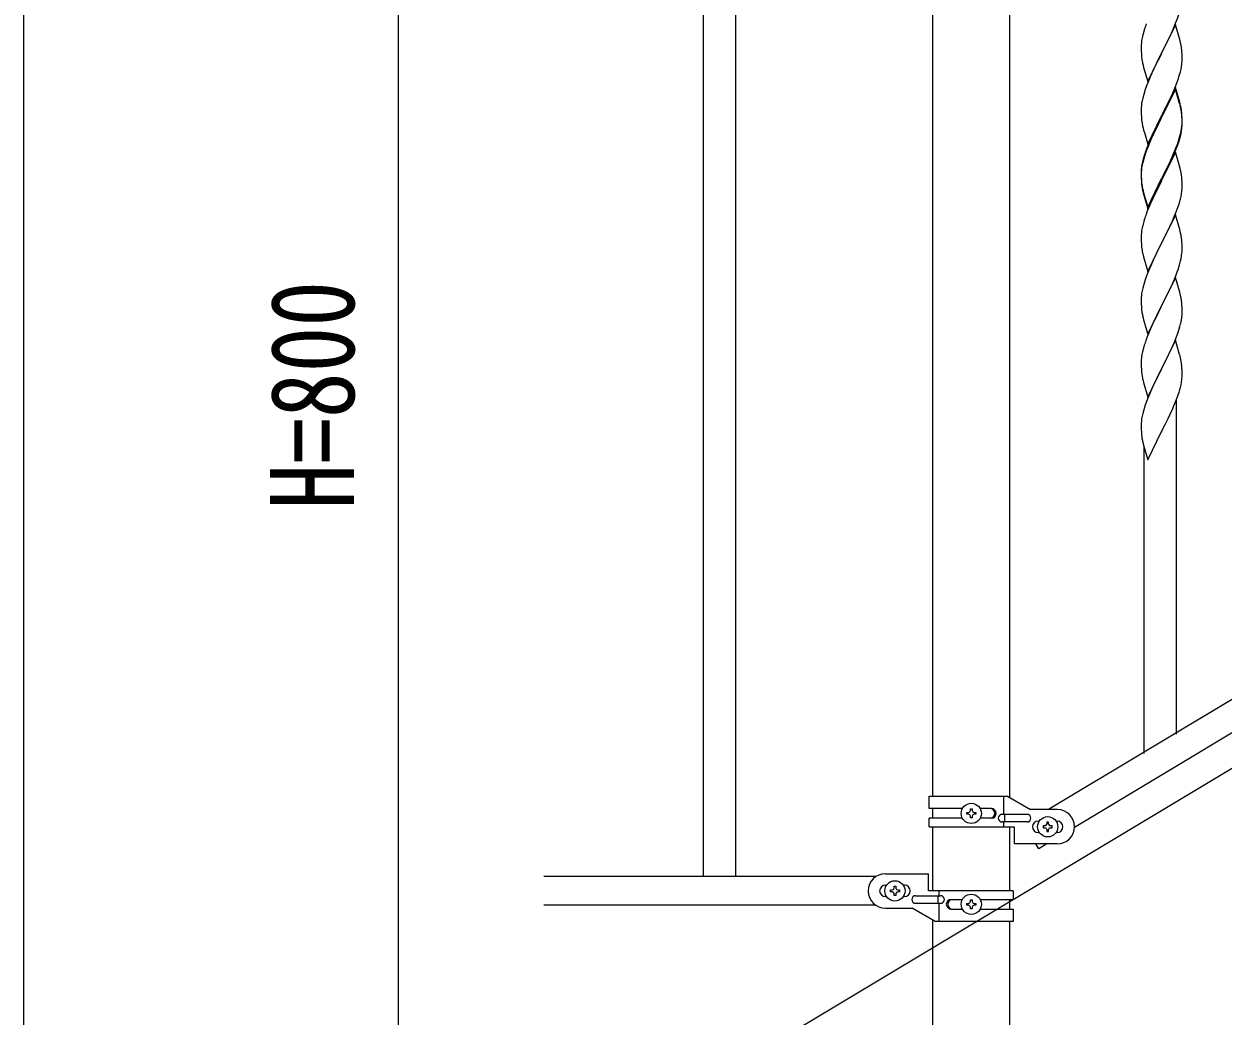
# Model space of a CAD drawing. Units: millimetres, scale not verified. Extents: x -4143 to 4140, y -2900 to 2898.
# Drawn here: x -3840 to -3212, y -1910 to -1391 of the extents above; entities that cross this region are included whole.
import ezdxf
from ezdxf.enums import TextEntityAlignment as Align

# ---------------------------------------------------------------- set-up
doc = ezdxf.new("R2010")
doc.units = ezdxf.units.MM
doc.header["$LTSCALE"] = 10
doc.layers.add('0-3_YKK_A1', color=4, linetype='Continuous')
doc.layers.add('0-4_YKK_D', color=6, linetype='Continuous')
doc.layers.add('0-5_YKK_ZWAK', color=92, linetype='Continuous', lineweight=18)
doc.styles.add('ＭＳ ゴシック', font='')
doc.styles.get('ＭＳ ゴシック').set_extended_font_data('MS Gothic')

msp = doc.modelspace()

# ---------------------------------------------------------------- linework, layer by layer
at = {"layer": '0-3_YKK_A1'}
for p, q in [((-3484.47, -1177.46), (-3484.47, -1837.46)), ((-3467.47, -1177.46), (-3467.47, -1837.46)), ((-3364.22, -1247.46), (-3364.22, -1795.37)), ((-3323.72, -1796.16), (-3323.72, -1247.46)), ((-2497.97, -1319.09), (-3303.55, -1802.37)), ((-2484.4, -1328.44), (-3289.98, -1811.72)), ((-3493.97, -1952.5), (-2593.97, -1412.5)), ((-3254.67, -1474.88), (-3254.53, -1475.87)), ((-3254.67, -1508.67), (-3254.53, -1509.66)), ((-3233.97, -1546.12), (-3233.76, -1544.79)), ((-3236.47, -1762.8), (-3236.47, -1587.91)), ((-3244.3, -1604.37), (-3244.46, -1604.7)), ((-3253.47, -1773.01), (-3253.47, -1612.65)), ((-3365.97, -1795.37), (-3325.1, -1795.37)), ((-3365.97, -1801.87), (-3365.97, -1795.37)), ((-3327, -1804.87), (-3327, -1795.37)), ((-3325.1, -1795.37), (-3312.97, -1802.37)), ((-3348.65, -1801.87), (-3365.97, -1801.87)), ((-3364.22, -1801.87), (-3364.22, -1806.87)), ((-3333.38, -1801.87), (-3339.3, -1801.87)), ((-3365.97, -1811.37), (-3365.97, -1806.87)), ((-3348.65, -1806.87), (-3365.97, -1806.87)), ((-3345.41, -1804.85), (-3346.37, -1804.85)), ((-3342.53, -1803.89), (-3341.57, -1803.89)), ((-3333.38, -1806.87), (-3339.3, -1806.87)), ((-3314.77, -1804.87), (-3327.85, -1804.87)), ((-3326.45, -1808.87), (-3326.45, -1804.87)), ((-3298.97, -1802.37), (-3312.97, -1802.37)), ((-3308.97, -1808.37), (-3308.34, -1808.37)), ((-3299.6, -1808.37), (-3298.97, -1808.37)), ((-3365.97, -1811.37), (-3321.47, -1811.37)), ((-3364.22, -1811.37), (-3364.22, -1844.96)), ((-3314.77, -1808.87), (-3327.85, -1808.87)), ((-3327, -1811.37), (-3327, -1808.87)), ((-3323.72, -1844.96), (-3323.72, -1811.37)), ((-3321.47, -1811.37), (-3321.47, -1820.37)), ((-3308.97, -1814.37), (-3308.34, -1814.37)), ((-3305.41, -1810.89), (-3306.37, -1810.89)), ((-3302.53, -1811.85), (-3301.57, -1811.85)), ((-3299.6, -1814.37), (-3298.97, -1814.37)), ((-3298.97, -1820.37), (-3321.47, -1820.37)), ((-3308.69, -1822.95), (-3310.24, -1820.37)), ((-3304.4, -1820.37), (-3308.69, -1822.95)), ((-3393.95, -1837.46), (-3567.83, -1837.46)), ((-3388.97, -1835.96), (-3366.47, -1835.96)), ((-3366.47, -1844.96), (-3366.47, -1835.96)), ((-3388.34, -1841.96), (-3388.97, -1841.96)), ((-3385.41, -1845.44), (-3386.37, -1845.44)), ((-3382.53, -1844.48), (-3381.57, -1844.48)), ((-3378.97, -1841.96), (-3379.6, -1841.96)), ((-3321.97, -1844.96), (-3366.47, -1844.96)), ((-3360.94, -1844.96), (-3360.94, -1847.46)), ((-3321.97, -1844.96), (-3321.97, -1849.46)), ((-3388.34, -1847.96), (-3388.97, -1847.96)), ((-3378.97, -1847.96), (-3379.6, -1847.96)), ((-3373.17, -1847.46), (-3360.09, -1847.46)), ((-3373.17, -1851.46), (-3360.09, -1851.46)), ((-3361.5, -1847.46), (-3361.5, -1851.46)), ((-3360.94, -1851.46), (-3360.94, -1860.96)), ((-3354.57, -1849.46), (-3348.65, -1849.46)), ((-3342.53, -1851.48), (-3341.57, -1851.48)), ((-3339.3, -1849.46), (-3321.97, -1849.46)), ((-3323.72, -1854.46), (-3323.72, -1849.46)), ((-3393.95, -1852.46), (-3567.83, -1852.46)), ((-3388.97, -1853.96), (-3374.97, -1853.96)), ((-3362.85, -1860.96), (-3374.97, -1853.96)), ((-3354.57, -1854.46), (-3348.65, -1854.46)), ((-3345.41, -1852.44), (-3346.37, -1852.44)), ((-3339.3, -1854.46), (-3321.97, -1854.46)), ((-3321.97, -1854.46), (-3321.97, -1860.96)), ((-3364.22, -1860.17), (-3364.22, -1952.5)), ((-3321.97, -1860.96), (-3362.85, -1860.96)), ((-3323.72, -1952.5), (-3323.72, -1860.96))]:
    msp.add_line(p, q, dxfattribs=at)
for points in [[(-3254.25, -1411.56), (-3254.04, -1412.5), (-3253.72, -1413.7), (-3251.52, -1421.1), (-3244.3, -1406.24), (-3244.13, -1405.91), (-3239.57, -1396.64), (-3238.25, -1393.68), (-3236.99, -1390.65), (-3236.03, -1388.12), (-3235.35, -1386.11), (-3234.89, -1384.64), (-3234.37, -1382.71), (-3234.06, -1381.31), (-3233.82, -1379.96), (-3233.66, -1378.67), (-3233.6, -1377.84), (-3233.58, -1377.04), (-3233.58, -1375.89), (-3233.63, -1374.16), (-3233.69, -1372.92), (-3233.8, -1371.51)], [(-3237.07, -1391.39), (-3244.3, -1406.24), (-3244.46, -1406.57), (-3246.18, -1409.96), (-3248.35, -1414.4), (-3249.47, -1416.81), (-3250.13, -1418.3), (-3251.6, -1421.83), (-3252.19, -1423.35), (-3252.91, -1425.37), (-3253.7, -1427.84), (-3254.22, -1429.77), (-3254.53, -1431.17), (-3254.77, -1432.52), (-3254.93, -1433.82), (-3254.99, -1434.65), (-3255.02, -1435.45), (-3255, -1437.31), (-3254.97, -1438.32), (-3254.92, -1439.26), (-3254.84, -1440.42)], [(-3253.4, -1393.99), (-3253.7, -1394.98), (-3254.22, -1396.9), (-3254.53, -1398.3), (-3254.77, -1399.65), (-3254.93, -1400.95), (-3254.99, -1401.78), (-3255.02, -1402.57), (-3255, -1404.44), (-3254.97, -1405.45), (-3254.92, -1406.39), (-3254.84, -1407.55)], [(-3234.34, -1400.92), (-3234.56, -1399.98), (-3234.81, -1399.03), (-3237.07, -1391.39)], [(-3233.6, -1410.7), (-3233.58, -1409.9), (-3233.58, -1408.76), (-3233.63, -1407.03), (-3233.69, -1405.79), (-3233.8, -1404.37)], [(-3254.25, -1444.42), (-3254.04, -1445.36), (-3253.72, -1446.56), (-3253.36, -1447.83), (-3251.52, -1453.97), (-3244.3, -1439.11), (-3244.13, -1438.78), (-3242.41, -1435.39), (-3240.46, -1431.41), (-3239.79, -1429.99), (-3238.68, -1427.54), (-3237.4, -1424.53), (-3236.22, -1421.49), (-3235.51, -1419.48), (-3235.04, -1417.99), (-3234.49, -1416.05), (-3234.16, -1414.64), (-3233.89, -1413.27), (-3233.7, -1411.96)], [(-3237.07, -1425.17), (-3244.3, -1440.02), (-3244.64, -1440.7), (-3247.25, -1445.89), (-3248.57, -1448.66), (-3249.02, -1449.62), (-3250.13, -1452.08), (-3251.4, -1455.11), (-3252.19, -1457.13), (-3252.91, -1459.15), (-3253.7, -1461.63), (-3254.22, -1463.56), (-3254.53, -1464.95), (-3254.77, -1466.31), (-3254.93, -1467.6), (-3254.99, -1468.43), (-3255.02, -1469.23), (-3255, -1471.09), (-3254.97, -1472.1), (-3254.92, -1473.04), (-3254.84, -1474.21)], [(-3237.07, -1424.25), (-3244.3, -1439.11), (-3244.64, -1439.78), (-3247.91, -1446.34), (-3249.02, -1448.71), (-3250.13, -1451.17), (-3251.6, -1454.7), (-3252.37, -1456.73)], [(-3234.34, -1433.79), (-3234.56, -1432.85), (-3234.81, -1431.9), (-3237.07, -1424.25)], [(-3234.34, -1434.71), (-3234.68, -1433.29), (-3234.87, -1432.57), (-3237.07, -1425.17)], [(-3234.37, -1448.45), (-3234.06, -1447.05), (-3233.82, -1445.7), (-3233.66, -1444.4), (-3233.6, -1443.57), (-3233.58, -1442.77), (-3233.58, -1441.63), (-3233.63, -1439.9), (-3233.69, -1438.66), (-3233.8, -1437.24)], [(-3233.6, -1444.49), (-3233.58, -1443.69), (-3233.58, -1442.55), (-3233.63, -1440.82), (-3233.69, -1439.57), (-3233.8, -1438.16)], [(-3234.49, -1449.84), (-3234.16, -1448.43), (-3233.89, -1447.06), (-3233.7, -1445.75)], [(-3254.3, -1477.97), (-3254.04, -1479.15), (-3253.79, -1480.11), (-3253.28, -1481.88), (-3251.52, -1487.75), (-3244.3, -1472.9), (-3244.13, -1472.57), (-3242.41, -1469.18), (-3240.91, -1466.12), (-3240.02, -1464.25), (-3238.47, -1460.83), (-3238.03, -1459.83), (-3236.99, -1457.3), (-3235.86, -1454.27), (-3235.19, -1452.27)], [(-3254.04, -1478.23), (-3253.72, -1479.43), (-3251.52, -1486.84), (-3244.3, -1471.98), (-3244.13, -1471.65), (-3240.91, -1465.21), (-3239.57, -1462.38), (-3238.25, -1459.42), (-3236.99, -1456.39), (-3236.03, -1453.86), (-3235.51, -1452.35), (-3235.04, -1450.86)], [(-3253.4, -1459.73), (-3253.84, -1461.2), (-3254.33, -1463.11), (-3254.62, -1464.49), (-3254.84, -1465.83)], [(-3237.07, -1458.04), (-3244.3, -1472.9), (-3244.46, -1473.23), (-3247.25, -1478.76), (-3248.8, -1482.01), (-3250.13, -1484.96), (-3251.8, -1488.99), (-3252.37, -1490.51)], [(-3234.34, -1467.58), (-3234.56, -1466.64), (-3234.87, -1465.44), (-3234.94, -1465.19), (-3237.07, -1458.04)], [(-3254.97, -1467.1), (-3255.01, -1467.92), (-3255.02, -1468.31), (-3255, -1470.17), (-3254.97, -1471.18), (-3254.92, -1472.12), (-3254.84, -1473.29)], [(-3233.6, -1477.36), (-3233.58, -1476.56), (-3233.58, -1475.42), (-3233.63, -1473.69), (-3233.69, -1472.44), (-3233.8, -1471.03)], [(-3234.49, -1482.71), (-3234.16, -1481.3), (-3233.89, -1479.93), (-3233.7, -1478.62)], [(-3254.04, -1512.02), (-3253.79, -1512.98), (-3251.52, -1520.63), (-3244.3, -1505.77), (-3244.13, -1505.44), (-3242.41, -1502.05), (-3240.91, -1498.99), (-3240.02, -1497.12), (-3238.47, -1493.7), (-3238.03, -1492.7), (-3236.99, -1490.17), (-3235.86, -1487.14), (-3235.19, -1485.14)], [(-3237.07, -1490.9), (-3244.3, -1505.77), (-3244.82, -1506.79), (-3247.46, -1512.08), (-3248.57, -1514.4), (-3249.69, -1516.83), (-3251.4, -1520.84), (-3252.19, -1522.87), (-3252.91, -1524.89), (-3253.7, -1527.37), (-3254.22, -1529.29), (-3254.53, -1530.69), (-3254.77, -1532.04), (-3254.93, -1533.34), (-3254.99, -1534.16), (-3255.02, -1534.96), (-3255, -1536.83), (-3254.97, -1537.84), (-3254.92, -1538.78), (-3254.84, -1539.94)], [(-3253.4, -1493.52), (-3253.7, -1494.5), (-3254.22, -1496.43), (-3254.53, -1497.82), (-3254.77, -1499.18), (-3254.93, -1500.47), (-3254.99, -1501.3), (-3255.02, -1502.1), (-3255, -1503.96), (-3254.97, -1504.97), (-3254.92, -1505.91), (-3254.84, -1507.08)], [(-3234.34, -1500.44), (-3234.56, -1499.5), (-3234.81, -1498.55), (-3237.07, -1490.9)], [(-3254.3, -1543.71), (-3254.04, -1544.89), (-3253.79, -1545.85), (-3251.52, -1553.49), (-3244.3, -1538.63), (-3244.13, -1538.3), (-3240.02, -1529.99), (-3238.68, -1527.07), (-3237.61, -1524.56), (-3236.22, -1521.02), (-3235.51, -1519.01), (-3234.89, -1517.03), (-3234.37, -1515.1), (-3234.06, -1513.71), (-3233.82, -1512.35), (-3233.66, -1511.06), (-3233.6, -1510.23), (-3233.58, -1509.43), (-3233.58, -1508.28), (-3233.63, -1506.56), (-3233.69, -1505.31), (-3233.8, -1503.9)], [(-3237.07, -1523.78), (-3244.3, -1538.63), (-3244.64, -1539.3), (-3247.25, -1544.5), (-3248.35, -1546.8), (-3249.02, -1548.23), (-3250.13, -1550.69), (-3251.8, -1554.73), (-3252.37, -1556.25)], [(-3234.34, -1533.32), (-3234.56, -1532.38), (-3234.81, -1531.42), (-3237.07, -1523.78)], [(-3233.58, -1542.3), (-3233.58, -1541.15), (-3233.63, -1539.43), (-3233.69, -1538.18), (-3233.8, -1536.77)], [(-3254.97, -1566.63), (-3255.01, -1567.44), (-3255.02, -1567.84), (-3255, -1569.7), (-3254.97, -1570.71), (-3254.92, -1571.65), (-3254.82, -1573.09), (-3254.67, -1574.4), (-3254.53, -1575.39), (-3254.35, -1576.35), (-3254.25, -1576.82), (-3254.04, -1577.76), (-3253.79, -1578.71), (-3251.52, -1586.36), (-3244.3, -1571.5), (-3244.13, -1571.17), (-3242.2, -1567.37), (-3240.69, -1564.27), (-3240.02, -1562.86), (-3238.68, -1559.94), (-3237.82, -1557.93), (-3236.6, -1554.9), (-3235.86, -1552.88), (-3235.35, -1551.38), (-3234.75, -1549.41), (-3234.37, -1547.97)], [(-3237.07, -1556.64), (-3244.3, -1571.5), (-3244.46, -1571.83), (-3246.81, -1576.49), (-3248.57, -1580.14), (-3249.02, -1581.1), (-3250.13, -1583.56), (-3251.4, -1586.58), (-3252.19, -1588.61), (-3252.91, -1590.63), (-3253.7, -1593.11), (-3254.22, -1595.03), (-3254.53, -1596.43), (-3254.77, -1597.78), (-3254.93, -1599.08), (-3254.99, -1599.91), (-3255.02, -1600.71), (-3255, -1602.57), (-3254.97, -1603.58), (-3254.92, -1604.52), (-3254.82, -1605.96), (-3254.67, -1607.28)], [(-3234.34, -1566.18), (-3234.68, -1564.77), (-3234.87, -1564.04), (-3237.07, -1556.64)], [(-3253.4, -1559.25), (-3253.84, -1560.72), (-3254.33, -1562.63), (-3254.62, -1564.02), (-3254.84, -1565.35)], [(-3233.6, -1575.97), (-3233.58, -1575.17), (-3233.58, -1574.02), (-3233.63, -1572.29), (-3233.69, -1571.05), (-3233.8, -1569.64)], [(-3234.49, -1581.32), (-3234.16, -1579.9), (-3233.89, -1578.54), (-3233.7, -1577.22)], [(-3254.3, -1609.45), (-3254.04, -1610.63), (-3253.79, -1611.59), (-3251.52, -1619.23), (-3244.3, -1604.37), (-3244.13, -1604.04), (-3242.41, -1600.65), (-3240.91, -1597.6), (-3240.02, -1595.73), (-3238.47, -1592.31), (-3238.03, -1591.31), (-3236.99, -1588.78), (-3235.86, -1585.75), (-3235.19, -1583.75)], [(-3344.45, -1802.93), (-3344.45, -1801.97), (-3343.49, -1801.97), (-3343.49, -1802.93)], [(-3346.37, -1804.85), (-3346.37, -1803.89), (-3345.41, -1803.89)], [(-3343.49, -1805.81), (-3343.49, -1806.77), (-3344.45, -1806.77), (-3344.45, -1805.81)], [(-3341.57, -1803.89), (-3341.57, -1804.85), (-3342.53, -1804.85)], [(-3306.37, -1810.89), (-3306.37, -1811.85), (-3305.41, -1811.85)], [(-3303.49, -1809.93), (-3303.49, -1808.97), (-3304.45, -1808.97), (-3304.45, -1809.93)], [(-3304.45, -1812.81), (-3304.45, -1813.77), (-3303.49, -1813.77), (-3303.49, -1812.81)], [(-3301.57, -1811.85), (-3301.57, -1810.89), (-3302.53, -1810.89)], [(-3386.37, -1845.44), (-3386.37, -1844.48), (-3385.41, -1844.48)], [(-3384.45, -1843.52), (-3384.45, -1842.56), (-3383.49, -1842.56), (-3383.49, -1843.52)], [(-3381.57, -1844.48), (-3381.57, -1845.44), (-3382.53, -1845.44)], [(-3383.49, -1846.4), (-3383.49, -1847.36), (-3384.45, -1847.36), (-3384.45, -1846.4)], [(-3346.37, -1852.44), (-3346.37, -1851.48), (-3345.41, -1851.48)], [(-3344.45, -1850.52), (-3344.45, -1849.56), (-3343.49, -1849.56), (-3343.49, -1850.52)], [(-3341.57, -1851.48), (-3341.57, -1852.44), (-3342.53, -1852.44)], [(-3343.49, -1853.4), (-3343.49, -1854.36), (-3344.45, -1854.36), (-3344.45, -1853.4)]]:
    msp.add_lwpolyline(points, dxfattribs=at)
for centre in [(-3343.97, -1804.37), (-3303.97, -1811.37), (-3383.97, -1844.96), (-3343.97, -1851.96)]:
    msp.add_circle(centre, 5.3, dxfattribs=at)
for centre, radius, start, end in [((-3177.77, -1418.24), 79.42, 159.93435, 162.22611), ((-3275.81, -1409.63), 42.37, 9.56725, 11.859), ((-3278.53, -1409.23), 45, 6.19632, 8.48807), ((-3215.01, -1404.1), 39.98, 184.9569, 187.24866), ((-3194.1, -1399.85), 61.29, 188.71993, 191.01168), ((-3265.02, -1408.71), 31.49, 354.07159, 356.36334), ((-3275.81, -1442.5), 42.37, 9.56725, 11.859), ((-3275.81, -1443.41), 42.37, 9.56725, 11.859), ((-3278.66, -1443.02), 45.12, 6.17603, 8.46779), ((-3278.53, -1442.1), 45, 6.19632, 8.48807), ((-3215.01, -1436.97), 39.98, 184.9569, 187.24866), ((-3194.22, -1432.72), 61.16, 188.73999, 191.03175), ((-3295.59, -1433.56), 63.23, 342.78424, 345.07599), ((-3295.08, -1433.03), 62.63, 343.45857, 345.75033), ((-3265.02, -1442.5), 31.49, 354.07159, 356.36334), ((-3177.77, -1483.98), 79.42, 159.93435, 162.22611), ((-3223.03, -1469.71), 32.04, 173.03232, 175.32407), ((-3275.81, -1476.28), 42.37, 9.56725, 11.859), ((-3278.66, -1475.89), 45.12, 6.17603, 8.46779), ((-3214.89, -1469.84), 40.1, 184.93791, 187.22967), ((-3215.01, -1470.75), 39.98, 184.9569, 187.24866), ((-3200.12, -1467.64), 55.16, 188.50857, 190.80032), ((-3195.16, -1464.8), 60.39, 190.55951, 192.85127), ((-3265.02, -1475.37), 31.49, 354.07159, 356.36334), ((-3295.59, -1466.43), 63.23, 342.78424, 345.07599), ((-3177.77, -1517.76), 79.42, 159.93435, 162.22611), ((-3275.93, -1509.15), 42.49, 9.53591, 11.82766), ((-3278.53, -1508.75), 45, 6.19632, 8.48807), ((-3215.01, -1503.62), 39.98, 184.9569, 187.24866), ((-3195.16, -1498.59), 60.39, 190.55951, 192.85127), ((-3275.81, -1542.02), 42.37, 9.56725, 11.859), ((-3278.53, -1541.62), 45, 6.19632, 8.48807), ((-3214.89, -1536.49), 40.1, 184.93791, 187.22967), ((-3200.12, -1533.38), 55.16, 188.50857, 190.80032), ((-3265.69, -1540.77), 32.18, 352.83347, 355.12522), ((-3263.85, -1541.78), 30.27, 356.72427, 359.01602), ((-3280.54, -1537.05), 47.45, 346.68556, 348.97731), ((-3177.77, -1583.5), 79.42, 159.93435, 162.22611), ((-3223.03, -1569.24), 32.04, 173.03232, 175.32407), ((-3275.81, -1574.89), 42.37, 9.56725, 11.859), ((-3278.66, -1574.49), 45.12, 6.17603, 8.46779), ((-3265.02, -1573.97), 31.49, 354.07159, 356.36334), ((-3295.59, -1565.03), 63.23, 342.78424, 345.07599), ((-3200.07, -1599.12), 55.21, 188.49987, 190.79162), ((-3334.13, -1804.37), 2.5, 270, 90), ((-3333.38, -1804.37), 2.5, 270, 90), ((-3345.41, -1802.93), 0.96, 270, 0), ((-3345.41, -1805.81), 0.96, 0, 90), ((-3342.53, -1802.93), 0.96, 180, 270), ((-3342.53, -1805.81), 0.96, 90, 180), ((-3327.85, -1806.87), 2, 90, 270), ((-3314.77, -1806.87), 2, 270, 90), ((-3308.97, -1811.37), 3, 90, 270), ((-3298.97, -1811.37), 9, 270, 90), ((-3298.97, -1811.37), 3, 270, 90), ((-3305.41, -1809.93), 0.96, 270, 0), ((-3305.41, -1812.81), 0.96, 0, 90), ((-3302.53, -1809.93), 0.96, 180, 270), ((-3302.53, -1812.81), 0.96, 90, 180), ((-3388.97, -1844.96), 9, 90, 270), ((-3388.97, -1844.96), 3, 90, 270), ((-3385.41, -1843.52), 0.96, 270, 0), ((-3385.41, -1846.4), 0.96, 0, 90), ((-3382.53, -1843.52), 0.96, 180, 270), ((-3382.53, -1846.4), 0.96, 90, 180), ((-3378.97, -1844.96), 3, 270, 90), ((-3373.17, -1849.46), 2, 90, 270), ((-3360.09, -1849.46), 2, 270, 90), ((-3354.57, -1851.96), 2.5, 90, 270), ((-3353.82, -1851.96), 2.5, 90, 270), ((-3345.41, -1850.52), 0.96, 270, 0), ((-3342.53, -1850.52), 0.96, 180, 270), ((-3345.41, -1853.4), 0.96, 0, 90), ((-3342.53, -1853.4), 0.96, 90, 180)]:
    msp.add_arc(centre, radius, start, end, dxfattribs=at)
at = {"layer": '0-4_YKK_D'}
for p, q in [((-3643.97, -1907.46), (-3643.97, -1197.46)), ((-3643.97, -1952.46), (-3643.97, -1874.52))]:
    msp.add_line(p, q, dxfattribs=at)
at = {"layer": '0-5_YKK_ZWAK', "color": 7}
msp.add_line((-3840.08, -2452.5), (-3840.08, 2847.5), dxfattribs=at)

# ---------------------------------------------------------------- texts
at = {"layer": '0-4_YKK_D', "style": 'ＭＳ ゴシック', "width": 0.8}
msp.add_text('H=800', height=43.99, rotation=90, dxfattribs=at).set_placement((-3653.97, -1645.26), align=Align.BOTTOM_LEFT)

doc.saveas('drawing.dxf')
